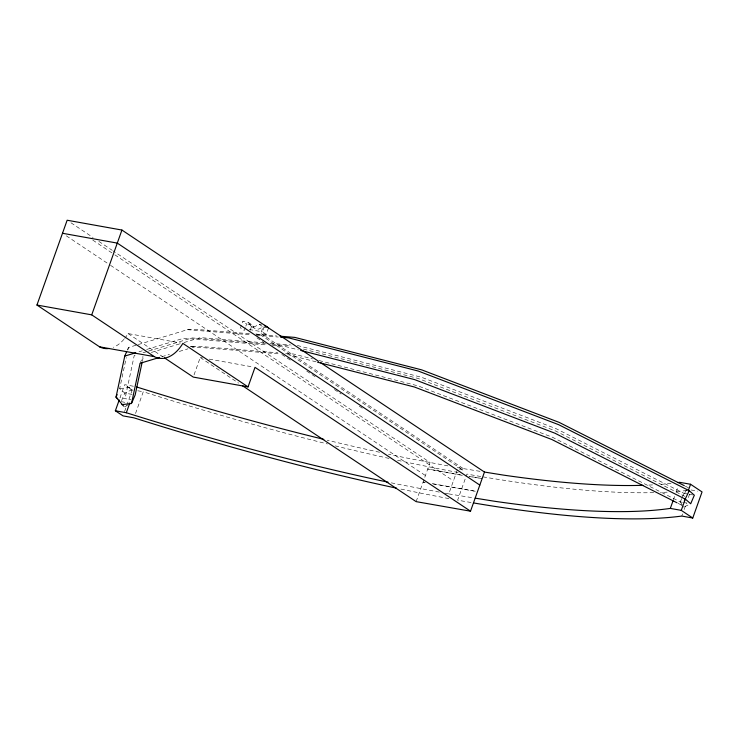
<?xml version="1.0" encoding="UTF-8"?>
<svg xmlns="http://www.w3.org/2000/svg" width="739" height="739" viewBox="0 0 739 739"><rect width="100%" height="100%" fill="white"/><g stroke="black" fill="none" stroke-linecap="round" stroke-linejoin="round"><path stroke-width="0.55" stroke-dasharray="3.69 2.77" d="M132.05 394.404L124.78 393.102L119.672 388.612L126.295 357.528M127.958 349.75L128.429 347.533L137.177 344.882M125.593 396.067L134.258 355.422L136.438 354.757M142.313 361.445L143.264 356.983M133.426 386.248L124.66 384.677L120.014 397.73L130.969 399.688M124.568 411.531L132.318 389.786L124.66 384.677M135.523 413.498L143.274 391.753A726.243 148.511 19.6 0 0 327.479 443.954M194.034 374.913L200.232 357.51L202.468 357.916M267.444 327.673L263.066 326.887L258.641 329.151L254.475 328.402L252.11 324.92L248.276 322.37L242.798 321.382L240.48 327.904L244.304 330.462L245.468 327.201M245.856 326.111L246.632 323.941L242.798 321.382M250.17 330.361L252.11 324.92L246.632 323.941M268.543 327.867L266.216 334.388L260.738 333.409L463.353 468.655L462.891 469.967L260.276 334.712L263.066 326.887L259.232 324.329L254.816 326.601L250.65 325.853L248.276 322.37M266.216 334.388L262.391 331.839L264.71 325.308M416.122 501.633L430.061 462.485L113.233 250.992M444.776 493.144L448.785 493.901L457.607 469.117L462.891 469.967M673.423 499.703L674.578 496.442M676.13 492.091L678.069 486.659M681.801 516.062L682.577 513.891M684.12 509.541L686.448 503.019M688.388 497.578L689.542 494.317M127.33 350.101L128.429 347.533M121.529 400.704L124.78 393.102L131.801 389.749L132.918 391.485M140.077 363.302L143.006 356.457M683.658 507.12L681.109 504.876L680.296 501.91L681.755 498.483M682.125 497.633L683.954 493.347L687.787 488.553M124.485 406.866L127.496 405.434M297.327 345.492L421.535 377.278L556.061 428.666L683.954 493.347L686.965 491.915M684.665 506.64L689.681 504.247M138.267 344.559L187.466 329.668L195.724 329.363L250.401 333.797M138.987 351.792L142.267 350.794M146.636 349.473L183.808 338.222L266.613 344.947M142.978 352.78L147.347 351.459M148.437 351.127L192.075 337.926L266.114 343.931M151.356 352.438L179.651 343.875M184.002 342.563L200.334 337.621L264.239 342.804M161.85 356.715L169.462 354.415M179.263 351.45L187.965 348.817M192.316 347.496L196.676 346.185L277.698 352.752M119.672 388.612L129.242 387.504L131.801 389.749M190.477 346.406L196.676 346.185M256.1 334.259L276.598 335.922M187.466 329.668L250.715 334.795M256.47 335.266L278.317 337.039M269.938 343.266L290.482 344.937M271.804 344.392L291.166 345.963M272.358 345.409L285.014 346.434L298.417 349.87M285.679 353.399L293.669 354.046L312.523 358.877M190.69 346.665L280.681 353.972M480.017 471.334L455.834 467.381M462.346 475.399L427.742 469.006L461.736 474.992M468.942 476.452L482.142 478.576L469.671 476.387M475.297 491.269L432.056 483.759M448.785 493.901L474.069 497.966M432.158 483.648L475.223 491.223M259.232 324.329L261.43 324.726M249.246 329.483L262.391 331.839M255.888 333.926L260.276 334.712M124.697 338.407A40.091 24.747 -79.8 0 0 128.078 333.575L180.63 342.998M209.174 359.117L252.775 366.932M137.796 390.774L143.274 391.753M691.094 489.966L697.671 491.149M683.954 493.347L688.111 494.095M689.145 494.28L693.302 495.028M121.122 401.656L127.348 402.773M319.174 360.577L417.877 385.841L552.403 437.229L680.296 501.91L682.374 502.28M683.409 502.465L687.566 503.213M447.991 465.893L409.351 458.549A726.28 148.521 19.6 0 1 388.474 454.189M439.326 492.109L400.058 484.645A726.28 148.521 19.6 0 1 390.229 482.613M303.415 349.094L418.071 378.442L555.497 430.939L684.767 496.312M287.508 354.526L316.449 361.925M685.349 486.197L688.425 487.758M678.033 503.324L681.109 504.876M250.65 325.853L254.475 328.402M256.969 337.852L263.657 342.323M281.827 354.452L291.388 360.826M306.685 371.043L316.246 377.426M334.407 389.545L341.104 394.016M359.265 406.145L363.089 408.695M70.99 222.79L93.068 237.533M98.832 241.376L112.273 250.355M92.772 240.11L113.871 254.198M114.831 254.835L453.432 480.858M66.344 235.843L109.548 264.682M110.508 265.319L425.415 475.537M200.232 357.51L238.614 383.135M128.078 333.575L162.589 356.614M129.242 387.504L132.53 391.652M680.296 501.91L683.104 506.252M686.799 490.502A726.243 148.511 19.6 0 1 674.347 491.684M667.169 492.146A726.243 148.511 19.6 0 1 660.278 492.46M653.71 492.664A726.243 148.511 19.6 0 1 481.902 476.683M480.756 476.489A726.243 148.511 19.6 0 1 466.928 474.069L457.635 500.164A726.243 148.511 19.6 0 0 471.464 502.585M458.217 472.48A726.243 148.511 19.6 0 1 395.781 459.898M389.056 458.42A726.243 148.511 19.6 0 1 335.34 445.894M448.924 498.576A726.243 148.511 19.6 0 1 400.917 489.079M671.067 483.398A726.28 148.521 19.6 0 1 659.696 484.442M652.519 484.904A726.28 148.521 19.6 0 1 646.154 485.2M379.56 452.259A726.28 148.521 19.6 0 1 327.211 440.185M123.958 339.293A40.091 24.747 -79.8 0 1 113.335 347.33M425.359 482.456L423.096 482.059L425.331 482.484"/><path stroke-width="1.11" d="M126.6 351.81L124.771 356.087L116.014 397.166L123.635 406.117M142.073 362.563L135.163 394.959L131.875 402.663M320.458 362.572L484.461 472.055L470.521 511.194L255.01 367.338L248.045 386.903L182.866 343.395A40.091 24.747 -79.8 0 1 154.312 356.632L99.525 346.813L36.95 305.041L67.147 220.231L121.935 230.051L318.546 361.297M154.312 356.632L91.728 314.86L121.935 230.051M396.501 488.146A726.243 148.511 19.6 0 1 133.981 417.849L123.025 415.881L115.367 410.773L119.238 399.901M115.367 410.773L126.323 412.741L129.805 402.958M475.168 498.151L494.64 501.273A726.28 148.521 19.6 0 0 670.319 508.404L673.035 500.793M677.524 482.595A726.28 148.521 19.6 0 0 679.612 482.308L690.568 484.267L702.05 491.934L692.757 518.03L681.275 510.363L685.145 499.49M688.249 490.798L690.568 484.267M117.113 394.598L116.014 397.166L117.713 398.663M280.617 337.224L288.672 337.88L418.256 371.043L558.601 424.657L689.238 490.724L684.305 500.885M124.771 356.087L135.708 352.78M159.67 357.38L140.077 363.302L131.505 403.522L121.935 404.621M280.016 336.199L294.824 337.4L421.729 369.879L559.155 422.385L684.323 485.68M484.461 472.055L503.933 475.177A726.28 148.521 19.6 0 0 642.893 485.311M470.521 511.194L416.122 501.633L242.447 385.693M62.501 233.275L117.289 243.103L479.814 485.098M36.95 305.041L91.728 314.86M248.045 386.903L193.267 377.084L164.511 357.888M670.319 508.404L681.275 510.363M692.757 518.03L681.801 516.062A726.243 148.511 19.6 0 1 473.745 502.973M300.653 350.443L414.597 379.606L554.943 433.211L685.58 499.287L690.688 503.776L694.346 495.213L689.238 490.724M317.567 362.212L414.413 387.005L551.839 439.502L677.007 502.797M264.71 325.308L268.543 327.867M323.858 439.363A726.28 148.521 19.6 0 1 136.706 386.987M388.03 482.161A726.28 148.521 19.6 0 1 126.323 412.741M109.28 348.457A40.091 24.747 -79.8 0 1 99.525 346.813"/></g></svg>
